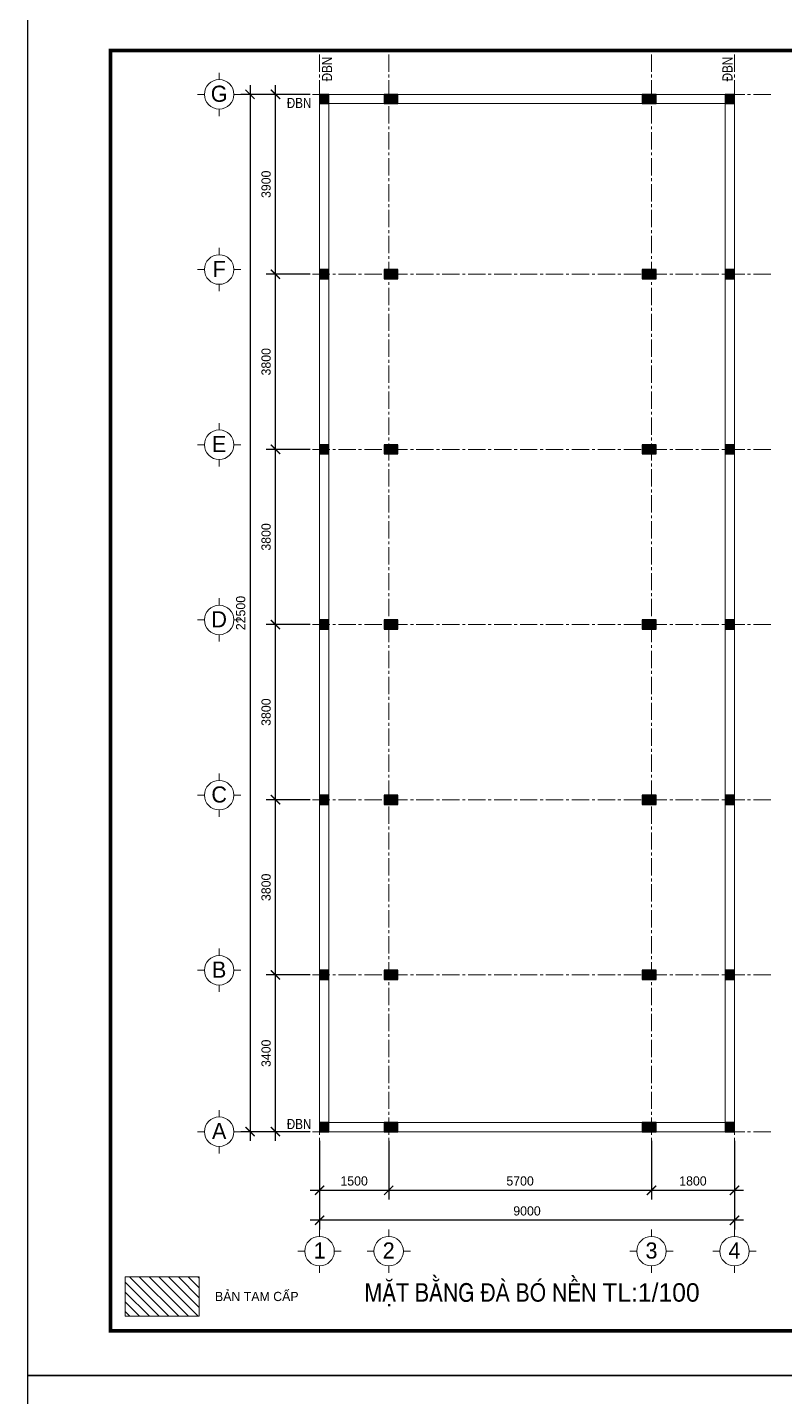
# Model space of a CAD drawing. Header units: inches. Extents: x 566748 to 757280, y 592180 to 740680.
# Drawn here: x 566748 to 583174, y 680819 to 710519 of the extents above; entities that cross this region are included whole.
import ezdxf
from ezdxf.enums import TextEntityAlignment as Align

# ---------------------------------------------------------------- set-up
doc = ezdxf.new("R2010")
doc.units = ezdxf.units.IN
doc.header["$MEASUREMENT"] = 0
doc.linetypes.add('ACAD_ISO10W100', pattern=[18, 12, -3, 0, -3])
doc.linetypes.add('CENTER2', pattern=[1.125, 0.75, -0.125, 0.125, -0.125])
for name, color, linetype in [('cot', 123, 'Continuous'), ('LAYER7', 7, 'Continuous'), ('TEXT', 4, 'Continuous')]:
    doc.layers.add(name, color=color, linetype=linetype)
for name, color, linetype, lineweight in [('HACTH', 8, 'Continuous', 5), ('NET CB', 2, 'Continuous', 20), ('NET GHI CHU', 7, 'Continuous', 13), ('NET KICH THUOC', 9, 'Continuous', 13), ('NET TRUC', 8, 'ACAD_ISO10W100', 9)]:
    doc.layers.add(name, color=color, linetype=linetype, lineweight=lineweight)
doc.styles.add('chu dan', font='Fonts5.ttf', dxfattribs={"height": 350})
doc.styles.add('DIM', font='Fonts5.ttf')
doc.styles.get("Standard").update_dxf_attribs({"font": 'VHELVEN0.TTF'})
doc.styles.add('VNAVO', font='VARIALN.TTF', dxfattribs={"width": 1.1})
doc.dimstyles.new('M 1-100', dxfattribs={"dimtxt": 200, "dimasz": 200, "dimexe": 200, "dimexo": 200, "dimgap": 100, "dimtad": 1, "dimtoh": 1, "dimdec": 0, "dimzin": 0, "dimdsep": 46, "dimtxsty": 'DIM', "dimblk": 'ARCHTICK', "dimcen": 200, "dimdle": 200, "dimadec": 0, "dimazin": 0, "dimtfac": 1, "dimtdec": 0, "dimtix": 1, "dimtofl": 0, "dimtmove": 2, "dimatfit": 3, "dimfxl": 1, "dimtolj": 1, "dimtzin": 0, "dimarcsym": 0})

# ---------------------------------------------------------------- blocks, each defined once
blk = doc.blocks.new('_ArchTick')
at = {"color": 0, "linetype": 'ByBlock', "const_width": 0.15}
blk.add_lwpolyline([(-0.5, -0.5), (0.5, 0.5)], dxfattribs=at)
blk = doc.blocks.new('*D148')
at = {"layer": 'Defpoints', "color": 0}
for p in [(572129, 689966), (573086, 689966), (573086, 686566)]:
    blk.add_point(p, dxfattribs=at)
at = {"layer": 'NET KICH THUOC', "color": 0, "lineweight": -2}
for p, q in [((572886, 689966), (571929, 689966)), ((572129, 686366), (572129, 690166)), ((572886, 686566), (571929, 686566))]:
    blk.add_line(p, q, dxfattribs=at)
at = {"layer": 'NET KICH THUOC', "color": 0, "lineweight": -2, "xscale": 200, "yscale": 200, "zscale": 200}
for p, rotation in [((572129, 689966), 90), ((572129, 686566), 270)]:
    blk.add_blockref('_ArchTick', p, dxfattribs=dict(at, rotation=rotation))
at = {"layer": 'NET KICH THUOC', "color": 0, "insert": (571927, 688266), "char_height": 200, "attachment_point": 5, "rotation": 90, "style": 'DIM'}
blk.add_mtext('\\A1;3400', dxfattribs=at)
blk = doc.blocks.new('*D149')
at = {"layer": 'Defpoints', "color": 0}
for p in [(572129, 693766), (573086, 693766), (573086, 689966)]:
    blk.add_point(p, dxfattribs=at)
at = {"layer": 'NET KICH THUOC', "color": 0, "lineweight": -2}
for p, q in [((572129, 689766), (572129, 693966)), ((572886, 693766), (571929, 693766)), ((572886, 689966), (571929, 689966))]:
    blk.add_line(p, q, dxfattribs=at)
at = {"layer": 'NET KICH THUOC', "color": 0, "lineweight": -2, "xscale": 200, "yscale": 200, "zscale": 200}
for p, rotation in [((572129, 693766), 90), ((572129, 689966), 270)]:
    blk.add_blockref('_ArchTick', p, dxfattribs=dict(at, rotation=rotation))
at = {"layer": 'NET KICH THUOC', "color": 0, "insert": (571927, 691866), "char_height": 200, "attachment_point": 5, "rotation": 90, "style": 'DIM'}
blk.add_mtext('\\A1;3800', dxfattribs=at)
blk = doc.blocks.new('*D150')
at = {"layer": 'Defpoints', "color": 0}
for p in [(572129, 697566), (573086, 697566), (573086, 693766)]:
    blk.add_point(p, dxfattribs=at)
at = {"layer": 'NET KICH THUOC', "color": 0, "lineweight": -2}
for p, q in [((572129, 693566), (572129, 697766)), ((572886, 697566), (571929, 697566)), ((572886, 693766), (571929, 693766))]:
    blk.add_line(p, q, dxfattribs=at)
at = {"layer": 'NET KICH THUOC', "color": 0, "lineweight": -2, "xscale": 200, "yscale": 200, "zscale": 200}
for p, rotation in [((572129, 697566), 90), ((572129, 693766), 270)]:
    blk.add_blockref('_ArchTick', p, dxfattribs=dict(at, rotation=rotation))
at = {"layer": 'NET KICH THUOC', "color": 0, "insert": (571927, 695666), "char_height": 200, "attachment_point": 5, "rotation": 90, "style": 'DIM'}
blk.add_mtext('\\A1;3800', dxfattribs=at)
blk = doc.blocks.new('*D151')
at = {"layer": 'Defpoints', "color": 0}
for p in [(572129, 701366), (573086, 701366), (573086, 697566)]:
    blk.add_point(p, dxfattribs=at)
at = {"layer": 'NET KICH THUOC', "color": 0, "lineweight": -2}
for p, q in [((572129, 697366), (572129, 701566)), ((572886, 701366), (571929, 701366)), ((572886, 697566), (571929, 697566))]:
    blk.add_line(p, q, dxfattribs=at)
at = {"layer": 'NET KICH THUOC', "color": 0, "lineweight": -2, "xscale": 200, "yscale": 200, "zscale": 200}
for p, rotation in [((572129, 701366), 90), ((572129, 697566), 270)]:
    blk.add_blockref('_ArchTick', p, dxfattribs=dict(at, rotation=rotation))
at = {"layer": 'NET KICH THUOC', "color": 0, "insert": (571927, 699466), "char_height": 200, "attachment_point": 5, "rotation": 90, "style": 'DIM'}
blk.add_mtext('\\A1;3800', dxfattribs=at)
blk = doc.blocks.new('*D152')
at = {"layer": 'Defpoints', "color": 0}
for p in [(572129, 705166), (573086, 705166), (573086, 701366)]:
    blk.add_point(p, dxfattribs=at)
at = {"layer": 'NET KICH THUOC', "color": 0, "lineweight": -2}
for p, q in [((572886, 705166), (571929, 705166)), ((572129, 701166), (572129, 705366)), ((572886, 701366), (571929, 701366))]:
    blk.add_line(p, q, dxfattribs=at)
at = {"layer": 'NET KICH THUOC', "color": 0, "lineweight": -2, "xscale": 200, "yscale": 200, "zscale": 200}
for p, rotation in [((572129, 705166), 90), ((572129, 701366), 270)]:
    blk.add_blockref('_ArchTick', p, dxfattribs=dict(at, rotation=rotation))
at = {"layer": 'NET KICH THUOC', "color": 0, "insert": (571927, 703266), "char_height": 200, "attachment_point": 5, "rotation": 90, "style": 'DIM'}
blk.add_mtext('\\A1;3800', dxfattribs=at)
blk = doc.blocks.new('*D153')
at = {"layer": 'Defpoints', "color": 0}
for p in [(572129, 709066), (573086, 709066), (573086, 705166)]:
    blk.add_point(p, dxfattribs=at)
at = {"layer": 'NET KICH THUOC', "color": 0, "lineweight": -2}
for p, q in [((572129, 704966), (572129, 709266)), ((572886, 709066), (571929, 709066)), ((572886, 705166), (571929, 705166))]:
    blk.add_line(p, q, dxfattribs=at)
at = {"layer": 'NET KICH THUOC', "color": 0, "lineweight": -2, "xscale": 200, "yscale": 200, "zscale": 200}
for p, rotation in [((572129, 709066), 90), ((572129, 705166), 270)]:
    blk.add_blockref('_ArchTick', p, dxfattribs=dict(at, rotation=rotation))
at = {"layer": 'NET KICH THUOC', "color": 0, "insert": (571927, 707116), "char_height": 200, "attachment_point": 5, "rotation": 90, "style": 'DIM'}
blk.add_mtext('\\A1;3900', dxfattribs=at)
blk = doc.blocks.new('*D154')
at = {"layer": 'Defpoints', "color": 0}
for p in [(573086, 709066), (571578, 686566), (573086, 686566)]:
    blk.add_point(p, dxfattribs=at)
at = {"layer": 'NET KICH THUOC', "color": 0, "lineweight": -2}
for p, q in [((571578, 709266), (571578, 686366)), ((572886, 709066), (571378, 709066)), ((572886, 686566), (571378, 686566))]:
    blk.add_line(p, q, dxfattribs=at)
at = {"layer": 'NET KICH THUOC', "color": 0, "lineweight": -2, "xscale": 200, "yscale": 200, "zscale": 200}
for p, rotation in [((571578, 709066), 90), ((571578, 686566), 270)]:
    blk.add_blockref('_ArchTick', p, dxfattribs=dict(at, rotation=rotation))
at = {"layer": 'NET KICH THUOC', "color": 0, "insert": (571376, 697816), "char_height": 200, "attachment_point": 5, "rotation": 90, "style": 'DIM'}
blk.add_mtext('\\A1;22500', dxfattribs=at)
blk = doc.blocks.new('*D519')
at = {"layer": 'Defpoints', "color": 0}
for p in [(573086, 686566), (574586, 686566), (574586, 685294)]:
    blk.add_point(p, dxfattribs=at)
at = {"layer": 'NET KICH THUOC', "color": 0, "lineweight": -2}
for p, q in [((573086, 686366), (573086, 685094)), ((574586, 686366), (574586, 685094)), ((572886, 685294), (574786, 685294))]:
    blk.add_line(p, q, dxfattribs=at)
at = {"layer": 'NET KICH THUOC', "color": 0, "lineweight": -2, "xscale": 200, "yscale": 200, "zscale": 200, "rotation": 180}
blk.add_blockref('_ArchTick', (573086, 685294), dxfattribs=at)
at = {"layer": 'NET KICH THUOC', "color": 0, "lineweight": -2, "xscale": 200, "yscale": 200, "zscale": 200}
blk.add_blockref('_ArchTick', (574586, 685294), dxfattribs=at)
at = {"layer": 'NET KICH THUOC', "color": 0, "insert": (573836, 685496), "char_height": 200, "attachment_point": 5, "style": 'DIM'}
blk.add_mtext('\\A1;1500', dxfattribs=at)
blk = doc.blocks.new('*D520')
at = {"layer": 'Defpoints', "color": 0}
for p in [(574586, 686566), (580286, 686566), (580286, 685294)]:
    blk.add_point(p, dxfattribs=at)
at = {"layer": 'NET KICH THUOC', "color": 0, "lineweight": -2}
for p, q in [((574586, 686366), (574586, 685094)), ((580286, 686366), (580286, 685094)), ((574386, 685294), (580486, 685294))]:
    blk.add_line(p, q, dxfattribs=at)
at = {"layer": 'NET KICH THUOC', "color": 0, "lineweight": -2, "xscale": 200, "yscale": 200, "zscale": 200, "rotation": 180}
blk.add_blockref('_ArchTick', (574586, 685294), dxfattribs=at)
at = {"layer": 'NET KICH THUOC', "color": 0, "lineweight": -2, "xscale": 200, "yscale": 200, "zscale": 200}
blk.add_blockref('_ArchTick', (580286, 685294), dxfattribs=at)
at = {"layer": 'NET KICH THUOC', "color": 0, "insert": (577436, 685496), "char_height": 200, "attachment_point": 5, "style": 'DIM'}
blk.add_mtext('\\A1;5700', dxfattribs=at)
blk = doc.blocks.new('*D521')
at = {"layer": 'Defpoints', "color": 0}
for p in [(580286, 686566), (582086, 686566), (582086, 685294)]:
    blk.add_point(p, dxfattribs=at)
at = {"layer": 'NET KICH THUOC', "color": 0, "lineweight": -2}
for p, q in [((580286, 686366), (580286, 685094)), ((582086, 686366), (582086, 685094)), ((580086, 685294), (582286, 685294))]:
    blk.add_line(p, q, dxfattribs=at)
at = {"layer": 'NET KICH THUOC', "color": 0, "lineweight": -2, "xscale": 200, "yscale": 200, "zscale": 200, "rotation": 180}
blk.add_blockref('_ArchTick', (580286, 685294), dxfattribs=at)
at = {"layer": 'NET KICH THUOC', "color": 0, "lineweight": -2, "xscale": 200, "yscale": 200, "zscale": 200}
blk.add_blockref('_ArchTick', (582086, 685294), dxfattribs=at)
at = {"layer": 'NET KICH THUOC', "color": 0, "insert": (581186, 685496), "char_height": 200, "attachment_point": 5, "style": 'DIM'}
blk.add_mtext('\\A1;1800', dxfattribs=at)
blk = doc.blocks.new('*D522')
at = {"layer": 'Defpoints', "color": 0}
for p in [(573086, 686566), (582086, 686566), (573086, 684644)]:
    blk.add_point(p, dxfattribs=at)
at = {"layer": 'NET KICH THUOC', "color": 0, "lineweight": -2}
for p, q in [((573086, 686366), (573086, 684444)), ((582086, 686366), (582086, 684444)), ((582286, 684644), (572886, 684644))]:
    blk.add_line(p, q, dxfattribs=at)
at = {"layer": 'NET KICH THUOC', "color": 0, "lineweight": -2, "xscale": 200, "yscale": 200, "zscale": 200, "rotation": 180}
blk.add_blockref('_ArchTick', (573086, 684644), dxfattribs=at)
at = {"layer": 'NET KICH THUOC', "color": 0, "lineweight": -2, "xscale": 200, "yscale": 200, "zscale": 200}
blk.add_blockref('_ArchTick', (582086, 684644), dxfattribs=at)
at = {"layer": 'NET KICH THUOC', "color": 0, "insert": (577586, 684846), "char_height": 200, "attachment_point": 5, "style": 'DIM'}
blk.add_mtext('\\A1;9000', dxfattribs=at)
blk = doc.blocks.new('TRM')
at = {"layer": 'NET GHI CHU', "linetype": 'Continuous', "ltscale": 400}
for p, q in [((0, -150), (0, 0)), ((-320, -470), (-470, -470)), ((320, -470), (470, -470)), ((0, -790), (0, -940))]:
    blk.add_line(p, q, dxfattribs=at)
blk.add_circle((0, -470), 320, dxfattribs=at)
at = {"layer": 'NET GHI CHU', "style": 'chu dan'}
blk.add_attdef('TR', text='', height=350, dxfattribs=at).set_placement((0, -470), align=Align.MIDDLE_CENTER)

msp = doc.modelspace()

# ---------------------------------------------------------------- hatches: boundary and pattern name
at = {"layer": 'cot', "ltscale": 5}
h = msp.add_hatch(color=256, dxfattribs=at)
h.paths.add_polyline_path([(573186.4, 708966), (573086.4, 709066), (573086.4, 708866)])
h.paths.add_polyline_path([(573186.4, 708966), (573086.4, 708866), (573286.4, 708866)])
h.paths.add_polyline_path([(573286.4, 709066), (573186.4, 708966), (573286.4, 708866)])
h.paths.add_polyline_path([(573286.4, 709066), (573086.4, 709066), (573186.4, 708966)])
h = msp.add_hatch(color=256, dxfattribs=at)
h.paths.add_polyline_path([(574486.4, 709066), (574486.4, 708866), (574636.4, 708966)])
h.paths.add_polyline_path([(574636.4, 708966), (574786.4, 709066), (574486.4, 709066)])
h.paths.add_polyline_path([(574486.4, 708866), (574786.4, 708866), (574636.4, 708966)])
h.paths.add_polyline_path([(574636.4, 708966), (574786.4, 708866), (574786.4, 709066)])
h = msp.add_hatch(color=256, dxfattribs=at)
h.paths.add_polyline_path([(580086.4, 709066), (580086.4, 708866), (580236.4, 708966)])
h.paths.add_polyline_path([(580236.4, 708966), (580386.4, 709066), (580086.4, 709066)])
h.paths.add_polyline_path([(580086.4, 708866), (580386.4, 708866), (580236.4, 708966)])
h.paths.add_polyline_path([(580236.4, 708966), (580386.4, 708866), (580386.4, 709066)])
h = msp.add_hatch(color=256, dxfattribs=at)
h.paths.add_polyline_path([(581986.4, 708966), (581886.4, 709066), (581886.4, 708866)])
h.paths.add_polyline_path([(581986.4, 708966), (581886.4, 708866), (582086.4, 708866)])
h.paths.add_polyline_path([(582086.4, 709066), (581986.4, 708966), (582086.4, 708866)])
h.paths.add_polyline_path([(582086.4, 709066), (581886.4, 709066), (581986.4, 708966)])
h = msp.add_hatch(color=256, dxfattribs=at)
h.paths.add_polyline_path([(581986.4, 708966), (581886.4, 709066), (581886.4, 708866)])
h.paths.add_polyline_path([(581986.4, 708966), (581886.4, 708866), (582086.4, 708866)])
h.paths.add_polyline_path([(582086.4, 709066), (581986.4, 708966), (582086.4, 708866)])
h.paths.add_polyline_path([(582086.4, 709066), (581886.4, 709066), (581986.4, 708966)])
h = msp.add_hatch(color=256, dxfattribs=at)
h.paths.add_polyline_path([(573186.4, 705166), (573086.4, 705266), (573086.4, 705066)])
h.paths.add_polyline_path([(573186.4, 705166), (573086.4, 705066), (573286.4, 705066)])
h.paths.add_polyline_path([(573286.4, 705266), (573186.4, 705166), (573286.4, 705066)])
h.paths.add_polyline_path([(573286.4, 705266), (573086.4, 705266), (573186.4, 705166)])
h = msp.add_hatch(color=256, dxfattribs=at)
h.paths.add_polyline_path([(574486.4, 705266), (574486.4, 705066), (574636.4, 705166)])
h.paths.add_polyline_path([(574636.4, 705166), (574786.4, 705266), (574486.4, 705266)])
h.paths.add_polyline_path([(574486.4, 705066), (574786.4, 705066), (574636.4, 705166)])
h.paths.add_polyline_path([(574636.4, 705166), (574786.4, 705066), (574786.4, 705266)])
h = msp.add_hatch(color=256, dxfattribs=at)
h.paths.add_polyline_path([(580086.4, 705266), (580086.4, 705066), (580236.4, 705166)])
h.paths.add_polyline_path([(580236.4, 705166), (580386.4, 705266), (580086.4, 705266)])
h.paths.add_polyline_path([(580086.4, 705066), (580386.4, 705066), (580236.4, 705166)])
h.paths.add_polyline_path([(580236.4, 705166), (580386.4, 705066), (580386.4, 705266)])
h = msp.add_hatch(color=256, dxfattribs=at)
h.paths.add_polyline_path([(581986.4, 705166), (581886.4, 705266), (581886.4, 705066)])
h.paths.add_polyline_path([(581986.4, 705166), (581886.4, 705066), (582086.4, 705066)])
h.paths.add_polyline_path([(582086.4, 705266), (581986.4, 705166), (582086.4, 705066)])
h.paths.add_polyline_path([(582086.4, 705266), (581886.4, 705266), (581986.4, 705166)])
h = msp.add_hatch(color=256, dxfattribs=at)
h.paths.add_polyline_path([(581986.4, 705166), (581886.4, 705266), (581886.4, 705066)])
h.paths.add_polyline_path([(581986.4, 705166), (581886.4, 705066), (582086.4, 705066)])
h.paths.add_polyline_path([(582086.4, 705266), (581986.4, 705166), (582086.4, 705066)])
h.paths.add_polyline_path([(582086.4, 705266), (581886.4, 705266), (581986.4, 705166)])
h = msp.add_hatch(color=256, dxfattribs=at)
h.paths.add_polyline_path([(573186.4, 701366), (573086.4, 701466), (573086.4, 701266)])
h.paths.add_polyline_path([(573186.4, 701366), (573086.4, 701266), (573286.4, 701266)])
h.paths.add_polyline_path([(573286.4, 701466), (573186.4, 701366), (573286.4, 701266)])
h.paths.add_polyline_path([(573286.4, 701466), (573086.4, 701466), (573186.4, 701366)])
h = msp.add_hatch(color=256, dxfattribs=at)
h.paths.add_polyline_path([(574486.4, 701466), (574486.4, 701266), (574636.4, 701366)])
h.paths.add_polyline_path([(574636.4, 701366), (574786.4, 701466), (574486.4, 701466)])
h.paths.add_polyline_path([(574486.4, 701266), (574786.4, 701266), (574636.4, 701366)])
h.paths.add_polyline_path([(574636.4, 701366), (574786.4, 701266), (574786.4, 701466)])
h = msp.add_hatch(color=256, dxfattribs=at)
h.paths.add_polyline_path([(580086.4, 701466), (580086.4, 701266), (580236.4, 701366)])
h.paths.add_polyline_path([(580236.4, 701366), (580386.4, 701466), (580086.4, 701466)])
h.paths.add_polyline_path([(580086.4, 701266), (580386.4, 701266), (580236.4, 701366)])
h.paths.add_polyline_path([(580236.4, 701366), (580386.4, 701266), (580386.4, 701466)])
h = msp.add_hatch(color=256, dxfattribs=at)
h.paths.add_polyline_path([(581986.4, 701366), (581886.4, 701466), (581886.4, 701266)])
h.paths.add_polyline_path([(581986.4, 701366), (581886.4, 701266), (582086.4, 701266)])
h.paths.add_polyline_path([(582086.4, 701466), (581986.4, 701366), (582086.4, 701266)])
h.paths.add_polyline_path([(582086.4, 701466), (581886.4, 701466), (581986.4, 701366)])
h = msp.add_hatch(color=256, dxfattribs=at)
h.paths.add_polyline_path([(581986.4, 701366), (581886.4, 701466), (581886.4, 701266)])
h.paths.add_polyline_path([(581986.4, 701366), (581886.4, 701266), (582086.4, 701266)])
h.paths.add_polyline_path([(582086.4, 701466), (581986.4, 701366), (582086.4, 701266)])
h.paths.add_polyline_path([(582086.4, 701466), (581886.4, 701466), (581986.4, 701366)])
h = msp.add_hatch(color=256, dxfattribs=at)
h.paths.add_polyline_path([(573186.4, 697566), (573086.4, 697666), (573086.4, 697466)])
h.paths.add_polyline_path([(573186.4, 697566), (573086.4, 697466), (573286.4, 697466)])
h.paths.add_polyline_path([(573286.4, 697666), (573186.4, 697566), (573286.4, 697466)])
h.paths.add_polyline_path([(573286.4, 697666), (573086.4, 697666), (573186.4, 697566)])
h = msp.add_hatch(color=256, dxfattribs=at)
h.paths.add_polyline_path([(574486.4, 697666), (574486.4, 697466), (574636.4, 697566)])
h.paths.add_polyline_path([(574636.4, 697566), (574786.4, 697666), (574486.4, 697666)])
h.paths.add_polyline_path([(574486.4, 697466), (574786.4, 697466), (574636.4, 697566)])
h.paths.add_polyline_path([(574636.4, 697566), (574786.4, 697466), (574786.4, 697666)])
h = msp.add_hatch(color=256, dxfattribs=at)
h.paths.add_polyline_path([(580086.4, 697666), (580086.4, 697466), (580236.4, 697566)])
h.paths.add_polyline_path([(580236.4, 697566), (580386.4, 697666), (580086.4, 697666)])
h.paths.add_polyline_path([(580086.4, 697466), (580386.4, 697466), (580236.4, 697566)])
h.paths.add_polyline_path([(580236.4, 697566), (580386.4, 697466), (580386.4, 697666)])
h = msp.add_hatch(color=256, dxfattribs=at)
h.paths.add_polyline_path([(581986.4, 697566), (581886.4, 697666), (581886.4, 697466)])
h.paths.add_polyline_path([(581986.4, 697566), (581886.4, 697466), (582086.4, 697466)])
h.paths.add_polyline_path([(582086.4, 697666), (581986.4, 697566), (582086.4, 697466)])
h.paths.add_polyline_path([(582086.4, 697666), (581886.4, 697666), (581986.4, 697566)])
h = msp.add_hatch(color=256, dxfattribs=at)
h.paths.add_polyline_path([(581986.4, 697566), (581886.4, 697666), (581886.4, 697466)])
h.paths.add_polyline_path([(581986.4, 697566), (581886.4, 697466), (582086.4, 697466)])
h.paths.add_polyline_path([(582086.4, 697666), (581986.4, 697566), (582086.4, 697466)])
h.paths.add_polyline_path([(582086.4, 697666), (581886.4, 697666), (581986.4, 697566)])
h = msp.add_hatch(color=256, dxfattribs=at)
h.paths.add_polyline_path([(573186.4, 693766), (573086.4, 693866), (573086.4, 693666)])
h.paths.add_polyline_path([(573186.4, 693766), (573086.4, 693666), (573286.4, 693666)])
h.paths.add_polyline_path([(573286.4, 693866), (573186.4, 693766), (573286.4, 693666)])
h.paths.add_polyline_path([(573286.4, 693866), (573086.4, 693866), (573186.4, 693766)])
h = msp.add_hatch(color=256, dxfattribs=at)
h.paths.add_polyline_path([(574486.4, 693866), (574486.4, 693666), (574636.4, 693766)])
h.paths.add_polyline_path([(574636.4, 693766), (574786.4, 693866), (574486.4, 693866)])
h.paths.add_polyline_path([(574486.4, 693666), (574786.4, 693666), (574636.4, 693766)])
h.paths.add_polyline_path([(574636.4, 693766), (574786.4, 693666), (574786.4, 693866)])
h = msp.add_hatch(color=256, dxfattribs=at)
h.paths.add_polyline_path([(580086.4, 693866), (580086.4, 693666), (580236.4, 693766)])
h.paths.add_polyline_path([(580236.4, 693766), (580386.4, 693866), (580086.4, 693866)])
h.paths.add_polyline_path([(580086.4, 693666), (580386.4, 693666), (580236.4, 693766)])
h.paths.add_polyline_path([(580236.4, 693766), (580386.4, 693666), (580386.4, 693866)])
h = msp.add_hatch(color=256, dxfattribs=at)
h.paths.add_polyline_path([(581986.4, 693766), (581886.4, 693866), (581886.4, 693666)])
h.paths.add_polyline_path([(581986.4, 693766), (581886.4, 693666), (582086.4, 693666)])
h.paths.add_polyline_path([(582086.4, 693866), (581986.4, 693766), (582086.4, 693666)])
h.paths.add_polyline_path([(582086.4, 693866), (581886.4, 693866), (581986.4, 693766)])
h = msp.add_hatch(color=256, dxfattribs=at)
h.paths.add_polyline_path([(581986.4, 693766), (581886.4, 693866), (581886.4, 693666)])
h.paths.add_polyline_path([(581986.4, 693766), (581886.4, 693666), (582086.4, 693666)])
h.paths.add_polyline_path([(582086.4, 693866), (581986.4, 693766), (582086.4, 693666)])
h.paths.add_polyline_path([(582086.4, 693866), (581886.4, 693866), (581986.4, 693766)])
h = msp.add_hatch(color=256, dxfattribs=at)
h.paths.add_polyline_path([(573186.4, 689966), (573086.4, 690066), (573086.4, 689866)])
h.paths.add_polyline_path([(573186.4, 689966), (573086.4, 689866), (573286.4, 689866)])
h.paths.add_polyline_path([(573286.4, 690066), (573186.4, 689966), (573286.4, 689866)])
h.paths.add_polyline_path([(573286.4, 690066), (573086.4, 690066), (573186.4, 689966)])
h = msp.add_hatch(color=256, dxfattribs=at)
h.paths.add_polyline_path([(574486.4, 690066), (574486.4, 689866), (574636.4, 689966)])
h.paths.add_polyline_path([(574636.4, 689966), (574786.4, 690066), (574486.4, 690066)])
h.paths.add_polyline_path([(574486.4, 689866), (574786.4, 689866), (574636.4, 689966)])
h.paths.add_polyline_path([(574636.4, 689966), (574786.4, 689866), (574786.4, 690066)])
h = msp.add_hatch(color=256, dxfattribs=at)
h.paths.add_polyline_path([(580086.4, 690066), (580086.4, 689866), (580236.4, 689966)])
h.paths.add_polyline_path([(580236.4, 689966), (580386.4, 690066), (580086.4, 690066)])
h.paths.add_polyline_path([(580086.4, 689866), (580386.4, 689866), (580236.4, 689966)])
h.paths.add_polyline_path([(580236.4, 689966), (580386.4, 689866), (580386.4, 690066)])
h = msp.add_hatch(color=256, dxfattribs=at)
h.paths.add_polyline_path([(581986.4, 689966), (581886.4, 690066), (581886.4, 689866)])
h.paths.add_polyline_path([(581986.4, 689966), (581886.4, 689866), (582086.4, 689866)])
h.paths.add_polyline_path([(582086.4, 690066), (581986.4, 689966), (582086.4, 689866)])
h.paths.add_polyline_path([(582086.4, 690066), (581886.4, 690066), (581986.4, 689966)])
h = msp.add_hatch(color=256, dxfattribs=at)
h.paths.add_polyline_path([(581986.4, 689966), (581886.4, 690066), (581886.4, 689866)])
h.paths.add_polyline_path([(581986.4, 689966), (581886.4, 689866), (582086.4, 689866)])
h.paths.add_polyline_path([(582086.4, 690066), (581986.4, 689966), (582086.4, 689866)])
h.paths.add_polyline_path([(582086.4, 690066), (581886.4, 690066), (581986.4, 689966)])
h = msp.add_hatch(color=256, dxfattribs=at)
h.paths.add_polyline_path([(573186.4, 686666), (573086.4, 686766), (573086.4, 686566)])
h.paths.add_polyline_path([(573186.4, 686666), (573086.4, 686566), (573286.4, 686566)])
h.paths.add_polyline_path([(573286.4, 686766), (573186.4, 686666), (573286.4, 686566)])
h.paths.add_polyline_path([(573286.4, 686766), (573086.4, 686766), (573186.4, 686666)])
h = msp.add_hatch(color=256, dxfattribs=at)
h.paths.add_polyline_path([(574486.4, 686766), (574486.4, 686566), (574636.4, 686666)])
h.paths.add_polyline_path([(574636.4, 686666), (574786.4, 686766), (574486.4, 686766)])
h.paths.add_polyline_path([(574486.4, 686566), (574786.4, 686566), (574636.4, 686666)])
h.paths.add_polyline_path([(574636.4, 686666), (574786.4, 686566), (574786.4, 686766)])
h = msp.add_hatch(color=256, dxfattribs=at)
h.paths.add_polyline_path([(580086.4, 686766), (580086.4, 686566), (580236.4, 686666)])
h.paths.add_polyline_path([(580236.4, 686666), (580386.4, 686766), (580086.4, 686766)])
h.paths.add_polyline_path([(580086.4, 686566), (580386.4, 686566), (580236.4, 686666)])
h.paths.add_polyline_path([(580236.4, 686666), (580386.4, 686566), (580386.4, 686766)])
h = msp.add_hatch(color=256, dxfattribs=at)
h.paths.add_polyline_path([(581986.4, 686666), (581886.4, 686766), (581886.4, 686566)])
h.paths.add_polyline_path([(581986.4, 686666), (581886.4, 686566), (582086.4, 686566)])
h.paths.add_polyline_path([(582086.4, 686766), (581986.4, 686666), (582086.4, 686566)])
h.paths.add_polyline_path([(582086.4, 686766), (581886.4, 686766), (581986.4, 686666)])
h = msp.add_hatch(color=256, dxfattribs=at)
h.paths.add_polyline_path([(581986.4, 686666), (581886.4, 686766), (581886.4, 686566)])
h.paths.add_polyline_path([(581986.4, 686666), (581886.4, 686566), (582086.4, 686566)])
h.paths.add_polyline_path([(582086.4, 686766), (581986.4, 686666), (582086.4, 686566)])
h.paths.add_polyline_path([(582086.4, 686766), (581886.4, 686766), (581986.4, 686666)])
at = {"layer": 'HACTH'}
h = msp.add_hatch(dxfattribs=at)
h.set_pattern_fill('ANSI31', color=256, scale=1200, angle=90, style=0)
h.set_pattern_definition([(135, (-28904.5, 33525), (-106.066017, -106.066017), [])])
h.paths.add_polyline_path([(570477.3, 683418.4), (568869.4, 683418.4), (568869.4, 682562.3), (570477.3, 682562.3)])

# ---------------------------------------------------------------- linework, layer by layer
at = {"layer": 'cot', "ltscale": 5}
for p, q in [((573086.4, 708866), (573286.4, 709066)), ((573086.4, 709066), (573286.4, 708866)), ((574486.4, 708866), (574786.4, 709066)), ((574486.4, 709066), (574786.4, 708866)), ((580086.4, 708866), (580386.4, 709066)), ((580086.4, 709066), (580386.4, 708866)), ((581886.4, 708866), (582086.4, 709066)), ((581886.4, 709066), (582086.4, 708866)), ((581886.4, 708866), (582086.4, 709066)), ((581886.4, 709066), (582086.4, 708866)), ((573086.4, 705066), (573286.4, 705266)), ((573086.4, 705266), (573286.4, 705066)), ((574486.4, 705066), (574786.4, 705266)), ((574486.4, 705266), (574786.4, 705066)), ((580086.4, 705066), (580386.4, 705266)), ((580086.4, 705266), (580386.4, 705066)), ((581886.4, 705066), (582086.4, 705266)), ((581886.4, 705266), (582086.4, 705066)), ((581886.4, 705066), (582086.4, 705266)), ((581886.4, 705266), (582086.4, 705066)), ((573086.4, 701266), (573286.4, 701466)), ((573086.4, 701466), (573286.4, 701266)), ((574486.4, 701266), (574786.4, 701466)), ((574486.4, 701466), (574786.4, 701266)), ((580086.4, 701266), (580386.4, 701466)), ((580086.4, 701466), (580386.4, 701266)), ((581886.4, 701266), (582086.4, 701466)), ((581886.4, 701466), (582086.4, 701266)), ((581886.4, 701266), (582086.4, 701466)), ((581886.4, 701466), (582086.4, 701266)), ((573086.4, 697466), (573286.4, 697666)), ((573086.4, 697666), (573286.4, 697466)), ((574486.4, 697466), (574786.4, 697666)), ((574486.4, 697666), (574786.4, 697466)), ((580086.4, 697466), (580386.4, 697666)), ((580086.4, 697666), (580386.4, 697466)), ((581886.4, 697466), (582086.4, 697666)), ((581886.4, 697666), (582086.4, 697466)), ((581886.4, 697466), (582086.4, 697666)), ((581886.4, 697666), (582086.4, 697466)), ((573086.4, 693666), (573286.4, 693866)), ((573086.4, 693866), (573286.4, 693666)), ((574486.4, 693666), (574786.4, 693866)), ((574486.4, 693866), (574786.4, 693666)), ((580086.4, 693666), (580386.4, 693866)), ((580086.4, 693866), (580386.4, 693666)), ((581886.4, 693666), (582086.4, 693866)), ((581886.4, 693866), (582086.4, 693666)), ((581886.4, 693666), (582086.4, 693866)), ((581886.4, 693866), (582086.4, 693666)), ((573086.4, 689866), (573286.4, 690066)), ((573086.4, 690066), (573286.4, 689866)), ((574486.4, 689866), (574786.4, 690066)), ((574486.4, 690066), (574786.4, 689866)), ((580086.4, 689866), (580386.4, 690066)), ((580086.4, 690066), (580386.4, 689866)), ((581886.4, 689866), (582086.4, 690066)), ((581886.4, 690066), (582086.4, 689866)), ((581886.4, 689866), (582086.4, 690066)), ((581886.4, 690066), (582086.4, 689866)), ((573086.4, 686566), (573286.4, 686766)), ((573086.4, 686766), (573286.4, 686566)), ((574486.4, 686566), (574786.4, 686766)), ((574486.4, 686766), (574786.4, 686566)), ((580086.4, 686566), (580386.4, 686766)), ((580086.4, 686766), (580386.4, 686566)), ((581886.4, 686566), (582086.4, 686766)), ((581886.4, 686766), (582086.4, 686566)), ((581886.4, 686566), (582086.4, 686766)), ((581886.4, 686766), (582086.4, 686566))]:
    msp.add_line(p, q, dxfattribs=at)
for points in [[(573286.4, 708866), (573286.4, 709066), (573086.4, 709066), (573086.4, 708866)], [(574786.4, 708866), (574786.4, 709066), (574486.4, 709066), (574486.4, 708866)], [(580386.4, 708866), (580386.4, 709066), (580086.4, 709066), (580086.4, 708866)], [(582086.4, 708866), (582086.4, 709066), (581886.4, 709066), (581886.4, 708866)], [(582086.4, 708866), (582086.4, 709066), (581886.4, 709066), (581886.4, 708866)], [(573286.4, 705066), (573286.4, 705266), (573086.4, 705266), (573086.4, 705066)], [(574786.4, 705066), (574786.4, 705266), (574486.4, 705266), (574486.4, 705066)], [(580386.4, 705066), (580386.4, 705266), (580086.4, 705266), (580086.4, 705066)], [(582086.4, 705066), (582086.4, 705266), (581886.4, 705266), (581886.4, 705066)], [(582086.4, 705066), (582086.4, 705266), (581886.4, 705266), (581886.4, 705066)], [(573286.4, 701266), (573286.4, 701466), (573086.4, 701466), (573086.4, 701266)], [(574786.4, 701266), (574786.4, 701466), (574486.4, 701466), (574486.4, 701266)], [(580386.4, 701266), (580386.4, 701466), (580086.4, 701466), (580086.4, 701266)], [(582086.4, 701266), (582086.4, 701466), (581886.4, 701466), (581886.4, 701266)], [(582086.4, 701266), (582086.4, 701466), (581886.4, 701466), (581886.4, 701266)], [(573286.4, 697466), (573286.4, 697666), (573086.4, 697666), (573086.4, 697466)], [(574786.4, 697466), (574786.4, 697666), (574486.4, 697666), (574486.4, 697466)], [(580386.4, 697466), (580386.4, 697666), (580086.4, 697666), (580086.4, 697466)], [(582086.4, 697466), (582086.4, 697666), (581886.4, 697666), (581886.4, 697466)], [(582086.4, 697466), (582086.4, 697666), (581886.4, 697666), (581886.4, 697466)], [(573286.4, 693666), (573286.4, 693866), (573086.4, 693866), (573086.4, 693666)], [(574786.4, 693666), (574786.4, 693866), (574486.4, 693866), (574486.4, 693666)], [(580386.4, 693666), (580386.4, 693866), (580086.4, 693866), (580086.4, 693666)], [(582086.4, 693666), (582086.4, 693866), (581886.4, 693866), (581886.4, 693666)], [(582086.4, 693666), (582086.4, 693866), (581886.4, 693866), (581886.4, 693666)], [(573286.4, 689866), (573286.4, 690066), (573086.4, 690066), (573086.4, 689866)], [(574786.4, 689866), (574786.4, 690066), (574486.4, 690066), (574486.4, 689866)], [(580386.4, 689866), (580386.4, 690066), (580086.4, 690066), (580086.4, 689866)], [(582086.4, 689866), (582086.4, 690066), (581886.4, 690066), (581886.4, 689866)], [(582086.4, 689866), (582086.4, 690066), (581886.4, 690066), (581886.4, 689866)], [(573286.4, 686566), (573286.4, 686766), (573086.4, 686766), (573086.4, 686566)], [(574786.4, 686566), (574786.4, 686766), (574486.4, 686766), (574486.4, 686566)], [(580386.4, 686566), (580386.4, 686766), (580086.4, 686766), (580086.4, 686566)], [(582086.4, 686566), (582086.4, 686766), (581886.4, 686766), (581886.4, 686566)], [(582086.4, 686566), (582086.4, 686766), (581886.4, 686766), (581886.4, 686566)]]:
    msp.add_lwpolyline(points, close=True, dxfattribs=at)
at = {"layer": 'Defpoints', "linetype": 'Continuous', "ltscale": 0.08}
for points in [[(566748.3, 681280.3), (608748.3, 681280.3), (608748.3, 710980.3), (566748.3, 710980.3)], [(566748.3, 651580.3), (608748.3, 651580.3), (608748.3, 681280.3), (566748.3, 681280.3)]]:
    msp.add_lwpolyline(points, close=True, dxfattribs=at)
at = {"layer": 'LAYER7', "linetype": 'Continuous', "const_width": 80}
msp.add_lwpolyline([(607748.3, 710017.8), (568548.3, 710017.8), (568548.3, 682242.9), (607748.3, 682242.9)], close=True, dxfattribs=at)
at = {"layer": 'NET CB', "ltscale": 800}
for points in [[(573086.4, 686566), (573086.4, 709066), (573286.4, 709066), (573286.4, 686566)], [(582086.4, 709066), (582086.4, 708866), (573086.4, 708866), (573086.4, 709066)], [(582086.4, 709066), (582086.4, 686566), (581886.4, 686566), (581886.4, 709066)], [(582086.4, 686766), (582086.4, 686566), (573086.4, 686566), (573086.4, 686766)]]:
    msp.add_lwpolyline(points, close=True, dxfattribs=at)
at = {"layer": 'NET CB'}
msp.add_lwpolyline([(568869.4, 683418.4), (570477.3, 683418.4), (570477.3, 682562.3), (568869.4, 682562.3)], close=True, dxfattribs=at)
at = {"layer": 'NET TRUC', "linetype": 'CENTER2', "ltscale": 500}
for points in [[(573086.4, 709933.4), (573086.4, 685329.9)], [(574587, 709933.4), (574587, 685329.9)], [(580286.4, 709933.4), (580286.4, 685329.9)], [(582086.4, 709933.4), (582086.4, 685329.9)], [(582872.1, 709066), (571961.6, 709066)], [(582872.1, 705166), (571961.6, 705166)], [(582872.1, 701366), (571961.6, 701366)], [(582872.1, 697566), (571961.6, 697566)], [(582872.1, 693766), (571961.6, 693766)], [(582872.1, 689966), (571961.6, 689966)], [(582872.1, 686566), (571961.6, 686566)]]:
    msp.add_lwpolyline(points, dxfattribs=at)

# ---------------------------------------------------------------- block references
at = {"layer": 'TEXT'}
ref = msp.add_blockref('TRM', (570908.4, 708596), dxfattribs=dict(at, xscale=-1, rotation=180))
ref.add_attrib('TR', 'G', dxfattribs={"height": 350, "style": 'chu dan'}).set_placement((570908.4, 709080.1), align=Align.MIDDLE_CENTER)
ref = msp.add_blockref('TRM', (570908.4, 704796), dxfattribs=dict(at, xscale=-1, rotation=180))
ref.add_attrib('TR', 'F', dxfattribs={"height": 350, "style": 'chu dan'}).set_placement((570908.4, 705280.1), align=Align.MIDDLE_CENTER)
ref = msp.add_blockref('TRM', (570908.4, 700996), dxfattribs=dict(at, xscale=-1, rotation=180))
ref.add_attrib('TR', 'E', dxfattribs={"height": 350, "style": 'chu dan'}).set_placement((570908.4, 701480.1), align=Align.MIDDLE_CENTER)
ref = msp.add_blockref('TRM', (570908.4, 697196), dxfattribs=dict(at, xscale=-1, rotation=180))
ref.add_attrib('TR', 'D', dxfattribs={"height": 350, "style": 'chu dan'}).set_placement((570908.4, 697680.1), align=Align.MIDDLE_CENTER)
ref = msp.add_blockref('TRM', (570908.4, 693396), dxfattribs=dict(at, xscale=-1, rotation=180))
ref.add_attrib('TR', 'C', dxfattribs={"height": 350, "style": 'chu dan'}).set_placement((570908.4, 693880.1), align=Align.MIDDLE_CENTER)
ref = msp.add_blockref('TRM', (570908.4, 689596), dxfattribs=dict(at, xscale=-1, rotation=180))
ref.add_attrib('TR', 'B', dxfattribs={"height": 350, "style": 'chu dan'}).set_placement((570908.4, 690080.1), align=Align.MIDDLE_CENTER)
ref = msp.add_blockref('TRM', (570908.4, 686096), dxfattribs=dict(at, xscale=-1, rotation=180))
ref.add_attrib('TR', 'A', dxfattribs={"height": 350, "style": 'chu dan'}).set_placement((570908.4, 686580.1), align=Align.MIDDLE_CENTER)
ref = msp.add_blockref('TRM', (573086.4, 683504.1), dxfattribs=dict(at, xscale=-1, rotation=180))
ref.add_attrib('TR', '1', dxfattribs={"height": 350, "style": 'chu dan'}).set_placement((573086.4, 683988.3), align=Align.MIDDLE_CENTER)
ref = msp.add_blockref('TRM', (574586, 683504.1), dxfattribs=dict(at, xscale=-1, rotation=180))
ref.add_attrib('TR', '2', dxfattribs={"height": 350, "style": 'chu dan'}).set_placement((574586, 683988.3), align=Align.MIDDLE_CENTER)
ref = msp.add_blockref('TRM', (580286.4, 683504.1), dxfattribs=dict(at, xscale=-1, rotation=180))
ref.add_attrib('TR', '3', dxfattribs={"height": 350, "style": 'chu dan'}).set_placement((580286.4, 683988.3), align=Align.MIDDLE_CENTER)
ref = msp.add_blockref('TRM', (582086.4, 683504.1), dxfattribs=dict(at, xscale=-1, rotation=180))
ref.add_attrib('TR', '4', dxfattribs={"height": 350, "style": 'chu dan'}).set_placement((582086.4, 683988.3), align=Align.MIDDLE_CENTER)

# ---------------------------------------------------------------- texts
at = {"layer": 'TEXT', "ltscale": 800, "char_height": 220, "width": 968, "attachment_point": 1, "rotation": 90}
for insert in [(573137.3, 709350.4), (581824.8, 709350.4)]:
    msp.add_mtext('{\\fVNI-Helve-Condense|b0|i0|c0|p2;ÑBN}', dxfattribs=dict(at, insert=insert))
at = {"layer": 'TEXT', "ltscale": 800, "char_height": 220, "width": 968, "attachment_point": 1}
for insert in [(572375.8, 708990.7), (572375.8, 686841.7)]:
    msp.add_mtext('{\\fVNI-Helve-Condense|b0|i0|c0|p2;ÑBN}', dxfattribs=dict(at, insert=insert))
at = {"layer": 'TEXT', "linetype": 'Continuous', "ltscale": 0.05, "style": 'VNAVO'}
for s, insert, char_height, width, attachment_point in [('{\\fVNI-Helve-Condense|b0|i0|c0|p2;MAËT BAÈNG ÑAØ BOÙ NEÀN \\fVNI-Avo|b0|i0|c0|p2;TL:1/100}', (577696.8, 683278.2), 400, 16230.019, 2), ('{\\fVNI-Avo|b0|i0|c0|p2;BAÛN TAM CAÁP}', (570817.9, 683091.2), 200, 30450.92, 1)]:
    msp.add_mtext(s, dxfattribs=dict(at, insert=insert, char_height=char_height, width=width, attachment_point=attachment_point))

# ---------------------------------------------------------------- dimensions: what is measured, and where the dimension line sits
at = {"layer": 'NET KICH THUOC'}
for base, p1, p2, angle, picture, middle in [((571578.4, 686566), (573086.4, 709066), (573086.4, 686566), 90, '*D154', (571376.3, 697816)), ((572128.9, 709066), (573086.4, 705166), (573086.4, 709066), 90, '*D153', (571926.8, 707116)), ((572128.9, 705166), (573086.4, 701366), (573086.4, 705166), 90, '*D152', (571926.8, 703266)), ((572128.9, 701366), (573086.4, 697566), (573086.4, 701366), 90, '*D151', (571926.8, 699466)), ((572128.9, 697566), (573086.4, 693766), (573086.4, 697566), 90, '*D150', (571926.8, 695666)), ((572128.9, 693766), (573086.4, 689966), (573086.4, 693766), 90, '*D149', (571926.8, 691866)), ((572128.9, 689966), (573086.4, 686566), (573086.4, 689966), 90, '*D148', (571926.8, 688266)), ((574586, 685293.6), (573086.4, 686566), (574586, 686566), 180, '*D519', (573836.2, 685495.8)), ((573086.4, 684644.1), (582086.4, 686566), (573086.4, 686566), 180, '*D522', (577586.4, 684846.3)), ((580286.4, 685293.6), (574586, 686566), (580286.4, 686566), 180, '*D520', (577436.2, 685495.8)), ((582086.4, 685293.6), (580286.4, 686566), (582086.4, 686566), 180, '*D521', (581186.4, 685495.8))]:
    dim = msp.add_linear_dim(base=base, p1=p1, p2=p2, angle=angle, dimstyle='M 1-100', dxfattribs=at)
    dim.commit()
    dim.dimension.update_dxf_attribs({"geometry": picture, "text_midpoint": middle})

doc.saveas('drawing.dxf')
